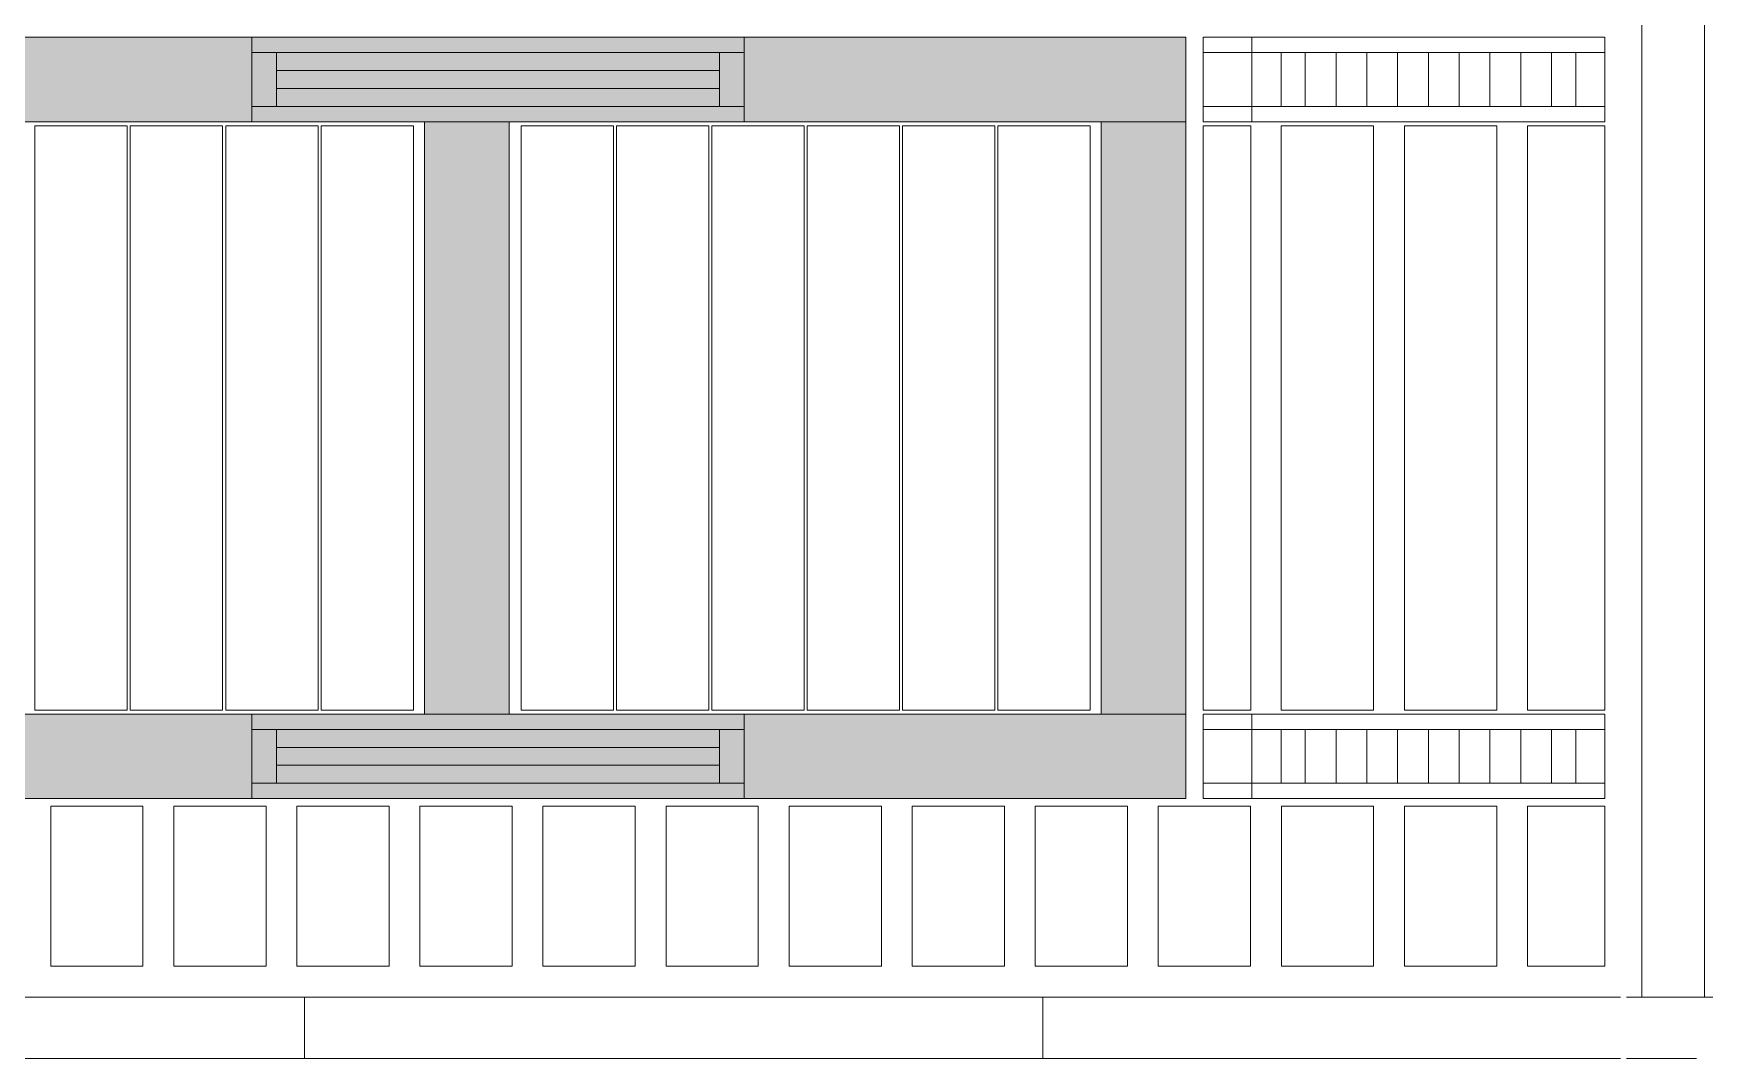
# Model space of a CAD drawing. Header units: millimetres. Extents: x -962357 to -591296, y -223672 to 59420.
# Drawn here: x -831061 to -825629, y -149652 to -146319 of the extents above; entities that cross this region are included whole.
import ezdxf

# ---------------------------------------------------------------- set-up
doc = ezdxf.new("R2010")
doc.units = ezdxf.units.MM
doc.linetypes.add('DPA_Hidden 50', pattern=[3, 2, -1])
for name, color, linetype, lineweight in [('A-CLNG', 2, 'Continuous', 9), ('A-GLAZ-CURT', 2, 'Continuous', 9), ('A-GLAZ-CWMG', 2, 'Continuous', 9)]:
    doc.layers.add(name, color=color, linetype=linetype, lineweight=lineweight)

# ---------------------------------------------------------------- blocks, each defined once
blk = doc.blocks.new('DPA_CP_Metal Ceiling Panel - Vertical Panel with Gap-16017841-4160-01 UPPER PLATFORM LEVEL - REFLECTED CEILING PLAN')
at = {"layer": 'A-GLAZ-CURT'}
for p, q in [((-826206.9, 4749.5), (-826206.9, 4229)), ((-825955, 4749.5), (-826206.9, 4749.5)), ((-825955, 4749.5), (-826206.9, 4749.5)), ((-826206.9, 4749.5), (-826206.9, 4229)), ((-826206.9, 4229), (-826206.9, 4749.5)), ((-826206.9, 4749.5), (-825955, 4749.5)), ((-825955, 4749.5), (-825955, 4229)), ((-825955, 4229), (-825955, 4749.5)), ((-825955, 4749.5), (-825955, 4229)), ((-825955, 4229), (-826206.9, 4229)), ((-826206.9, 4229), (-825955, 4229)), ((-825955, 4229), (-826206.9, 4229))]:
    blk.add_line(p, q, dxfattribs=at)
blk = doc.blocks.new('DPA_CP_Metal Ceiling Panel - Vertical Panel with Gap-16017842-4160-01 UPPER PLATFORM LEVEL - REFLECTED CEILING PLAN')
at = {"layer": 'A-GLAZ-CURT'}
for p, q in [((-826606.9, 4749.5), (-826606.9, 4229)), ((-826306.9, 4749.5), (-826606.9, 4749.5)), ((-826306.9, 4749.5), (-826606.9, 4749.5)), ((-826606.9, 4749.5), (-826606.9, 4229)), ((-826606.9, 4229), (-826606.9, 4749.5)), ((-826606.9, 4749.5), (-826306.9, 4749.5)), ((-826306.9, 4749.5), (-826306.9, 4229)), ((-826306.9, 4229), (-826306.9, 4749.5)), ((-826306.9, 4749.5), (-826306.9, 4229)), ((-826306.9, 4229), (-826606.9, 4229)), ((-826606.9, 4229), (-826306.9, 4229)), ((-826306.9, 4229), (-826606.9, 4229))]:
    blk.add_line(p, q, dxfattribs=at)
blk = doc.blocks.new('DPA_CP_Metal Ceiling Luminaire2 - Linear Luminaire-14213450-4160-01 UPPER PLATFORM LEVEL - REFLECTED CEILING PLAN')
at = {"layer": 'A-GLAZ-CURT'}
for p, q in [((-827102.9, 6974), (-827102.9, 7249)), ((-827102.9, 7249), (-825955, 7249)), ((-827102.9, 7249), (-827102.9, 6974)), ((-825955, 7249), (-827102.9, 7249)), ((-827102.9, 7249), (-825955, 7249)), ((-825955, 7249), (-825955, 6974)), ((-825955, 6974), (-825955, 7249)), ((-827102.9, 7211.5), (-827102.9, 6974)), ((-827102.9, 7199), (-825955, 7199)), ((-825955, 7211.5), (-825955, 6974)), ((-827102.9, 7024), (-825955, 7024)), ((-825955, 6974), (-827102.9, 6974)), ((-825955, 6974), (-827102.9, 6974)), ((-827102.9, 6974), (-825955, 6974))]:
    blk.add_line(p, q, dxfattribs=at)
at = {"layer": 'A-GLAZ-CURT', "linetype": 'DPA_Hidden 50'}
for p, q in [((-827007.9, 7199), (-827007.9, 7024)), ((-826929, 7199), (-826929, 7024)), ((-826829, 7199), (-826829, 7024)), ((-826729, 7199), (-826729, 7024)), ((-826629, 7199), (-826629, 7024)), ((-826529, 7199), (-826529, 7024)), ((-826429, 7199), (-826429, 7024)), ((-826329, 7199), (-826329, 7024)), ((-826229, 7199), (-826229, 7024)), ((-826129, 7199), (-826129, 7024)), ((-826050, 7199), (-826050, 7024))]:
    blk.add_line(p, q, dxfattribs=at)
blk = doc.blocks.new('DPA_CP_Metal Ceiling Panel1 - Horizontal with Gap-13925214-4160-01 UPPER PLATFORM LEVEL - REFLECTED CEILING PLAN')
at = {"layer": 'A-GLAZ-CURT'}
for p, q in [((-827260.9, 6974), (-827260.9, 7249)), ((-827260.9, 6974), (-827260.9, 7249)), ((-827260.9, 7249), (-827102.9, 7249)), ((-827260.9, 7249), (-827102.9, 7249)), ((-827260.9, 6974), (-827260.9, 7249)), ((-827102.9, 6974), (-827102.9, 7249)), ((-827102.9, 7249), (-827102.9, 6974)), ((-827102.9, 7249), (-827102.9, 6974)), ((-827260.9, 7199), (-827102.9, 7199)), ((-827260.9, 7024), (-827102.9, 7024)), ((-827260.9, 6974), (-827102.9, 6974)), ((-827102.9, 6974), (-827260.9, 6974)), ((-827102.9, 6974), (-827260.9, 6974))]:
    blk.add_line(p, q, dxfattribs=at)
blk = doc.blocks.new('DPA_CP_Metal Ceiling Panel - Vertical Panel with Gap-14213442-4160-01 UPPER PLATFORM LEVEL - REFLECTED CEILING PLAN')
at = {"layer": 'A-GLAZ-CURT'}
for p, q in [((-826206.9, 9174), (-826206.9, 7274)), ((-825955, 9174), (-826206.9, 9174)), ((-825955, 9174), (-826206.9, 9174)), ((-826206.9, 9174), (-826206.9, 7274)), ((-826206.9, 7274), (-826206.9, 9174)), ((-826206.9, 9174), (-825955, 9174)), ((-825955, 9174), (-825955, 7274)), ((-825955, 7274), (-825955, 9174)), ((-825955, 9174), (-825955, 7274)), ((-825955, 7274), (-826206.9, 7274)), ((-826206.9, 7274), (-825955, 7274)), ((-825955, 7274), (-826206.9, 7274))]:
    blk.add_line(p, q, dxfattribs=at)
blk = doc.blocks.new('DPA_CP_Metal Ceiling Panel - Vertical Panel with Gap-10859825-4160-01 UPPER PLATFORM LEVEL - REFLECTED CEILING PLAN')
at = {"layer": 'A-GLAZ-CURT'}
for p, q in [((-744457, 6961.5), (-744457, 5061.5)), ((-744157, 6961.5), (-744457, 6961.5)), ((-744157, 6961.5), (-744457, 6961.5)), ((-744457, 6961.5), (-744457, 5061.5)), ((-744457, 5061.5), (-744457, 6961.5)), ((-744457, 6961.5), (-744157, 6961.5)), ((-744157, 6961.5), (-744157, 5061.5)), ((-744157, 5061.5), (-744157, 6961.5)), ((-744157, 6961.5), (-744157, 5061.5)), ((-744157, 5061.5), (-744457, 5061.5)), ((-744457, 5061.5), (-744157, 5061.5)), ((-744157, 5061.5), (-744457, 5061.5))]:
    blk.add_line(p, q, dxfattribs=at)
blk = doc.blocks.new('System Panel - DPA-AR_Metal Ceiling Rectangular Panel-13139259-4160-01 UPPER PLATFORM LEVEL - REFLECTED CEILING PLAN')
at = {"layer": 'A-GLAZ-CURT'}
for p, q in [((-741107.4, 4129), (-743507.4, 4129)), ((-743507.4, 4129), (-743507.4, 3929)), ((-743507.4, 3929), (-743507.4, 4129)), ((-743507.4, 4129), (-741107.4, 4129)), ((-741107.4, 3929), (-741107.4, 4129)), ((-741107.4, 4129), (-741107.4, 3929)), ((-743507.4, 3929), (-741107.4, 3929)), ((-741107.4, 3929), (-743507.4, 3929))]:
    blk.add_line(p, q, dxfattribs=at)
blk = doc.blocks.new('System Panel - DPA-AR_Metal Ceiling Rectangular Panel-V27-4160-01 UPPER PLATFORM LEVEL - REFLECTED CEILING PLAN')
at = {"layer": 'A-GLAZ-CURT'}
for p, q in [((-825905, 4129), (-827782.3, 4129)), ((-827782.3, 4129), (-827782.3, 3929)), ((-827782.3, 3929), (-827782.3, 4129)), ((-827782.3, 4129), (-825905, 4129)), ((-825657.3, 4129), (-825885, 4129)), ((-825885, 4129), (-825657.3, 4129)), ((-827782.3, 3929), (-825905, 3929)), ((-825905, 3929), (-827782.3, 3929)), ((-825885, 3929), (-825657.4, 3929)), ((-825657.4, 3929), (-825885, 3929))]:
    blk.add_line(p, q, dxfattribs=at)
blk = doc.blocks.new('DPA_CP_Metal Ceiling Panel - Vertical Panel with Gap-13925077-4160-01 UPPER PLATFORM LEVEL - REFLECTED CEILING PLAN')
at = {"layer": 'A-GLAZ-CURT'}
for p, q in [((-841007.3, 6961.5), (-841007.3, 5061.5)), ((-840852.9, 6961.5), (-841007.3, 6961.5)), ((-840852.9, 6961.5), (-841007.3, 6961.5)), ((-841007.3, 6961.5), (-841007.3, 5061.5)), ((-841007.3, 5061.5), (-841007.3, 6961.5)), ((-841007.3, 6961.5), (-840852.9, 6961.5)), ((-840852.9, 6961.5), (-840852.9, 5061.5)), ((-840852.9, 5061.5), (-840852.9, 6961.5)), ((-840852.9, 6961.5), (-840852.9, 5061.5)), ((-840852.9, 5061.5), (-841007.3, 5061.5)), ((-841007.3, 5061.5), (-840852.9, 5061.5)), ((-840852.9, 5061.5), (-841007.3, 5061.5))]:
    blk.add_line(p, q, dxfattribs=at)
blk = doc.blocks.new('DPA_CP_Metal Ceiling Air Supply1 - Linear Diffuser Air Supply-V52-4160-01 UPPER PLATFORM LEVEL - REFLECTED CEILING PLAN')
at = {"layer": 'A-GLAZ-CURT'}
for p, q in [((-839353.2, 6974), (-839353.2, 7249)), ((-839353.2, 7249), (-837753.2, 7249)), ((-839353.2, 6974), (-839353.2, 7249)), ((-839353.2, 7249), (-837753.2, 7249)), ((-839353.2, 7249), (-837753.2, 7249)), ((-837753.2, 6974), (-837753.2, 7249)), ((-837753.2, 7249), (-837753.2, 6974)), ((-837753.2, 7199), (-839353.2, 7199)), ((-839273.2, 7199), (-839273.2, 7024)), ((-837833.2, 7199), (-837833.2, 7024)), ((-837753.2, 7024), (-839353.2, 7024)), ((-839353.2, 6974), (-837753.2, 6974)), ((-837753.2, 6974), (-839353.2, 6974)), ((-837753.2, 6974), (-839353.2, 6974))]:
    blk.add_line(p, q, dxfattribs=at)
at = {"layer": 'A-GLAZ-CURT', "linetype": 'DPA_Hidden 50'}
for p, q in [((-837833.2, 7140.7), (-839273.2, 7140.7)), ((-837833.2, 7082.4), (-839273.2, 7082.4))]:
    blk.add_line(p, q, dxfattribs=at)
blk = doc.blocks.new('Rectangular Mullion - 200mm Square-13918233-4160-01 UPPER PLATFORM LEVEL - REFLECTED CEILING PLAN')
at = {"layer": 'A-GLAZ-CWMG'}
blk.add_hatch(color=256, dxfattribs=at).paths.add_polyline_path([(-827369, 4774), (-827316.9, 4774), (-827316.9, 5049), (-829653.9, 5049), (-829653.9, 4774), (-828095.3, 4774)])
for p, q in [((-829653.9, 5049), (-827316.9, 5049)), ((-829653.9, 5049), (-827316.9, 5049)), ((-827316.9, 4774), (-827316.9, 5049)), ((-827316.9, 5049), (-827316.9, 4774)), ((-827316.9, 4774), (-829653.9, 4774)), ((-829653.9, 4774), (-827316.9, 4774))]:
    blk.add_line(p, q, dxfattribs=at)
blk = doc.blocks.new('Rectangular Mullion - 200mm Square-13922674-4160-01 UPPER PLATFORM LEVEL - REFLECTED CEILING PLAN')
at = {"layer": 'A-GLAZ-CWMG'}
blk.add_hatch(color=256, dxfattribs=at).paths.add_polyline_path([(-840513.9, 5049), (-840513.9, 6974), (-840788.9, 6974), (-840788.9, 5049)])
for p, q in [((-840788.9, 6974), (-840513.9, 6974)), ((-840513.9, 6974), (-840788.9, 6974)), ((-840788.9, 5049), (-840788.9, 6974)), ((-840788.9, 6974), (-840788.9, 5049)), ((-840513.9, 6974), (-840513.9, 5049)), ((-840513.9, 6974), (-840513.9, 5049)), ((-840788.9, 5049), (-840513.9, 5049)), ((-840513.9, 5049), (-840788.9, 5049))]:
    blk.add_line(p, q, dxfattribs=at)
blk = doc.blocks.new('Rectangular Mullion - 200mm Square-13918234-4160-01 UPPER PLATFORM LEVEL - REFLECTED CEILING PLAN')
at = {"layer": 'A-GLAZ-CWMG'}
blk.add_hatch(color=256, dxfattribs=at).paths.add_polyline_path([(-838451.9, 4774), (-836252.4, 4774), (-836252.4, 5049), (-838451.9, 5049)])
for p, q in [((-838451.9, 5049), (-836252.4, 5049)), ((-838451.9, 5049), (-836252.4, 5049)), ((-836252.4, 4774), (-838451.9, 4774)), ((-838451.9, 4774), (-836252.4, 4774))]:
    blk.add_line(p, q, dxfattribs=at)
blk = doc.blocks.new('Rectangular Mullion - 200mm Square-13918235-4160-01 UPPER PLATFORM LEVEL - REFLECTED CEILING PLAN')
at = {"layer": 'A-GLAZ-CWMG'}
blk.add_hatch(color=256, dxfattribs=at).paths.add_polyline_path([(-838991.1, 4774), (-838451.9, 4774), (-838451.9, 5049), (-840788.9, 5049), (-840788.9, 4774)])
for p, q in [((-840788.9, 4774), (-840788.9, 5049)), ((-840788.9, 5049), (-840788.9, 4774)), ((-840788.9, 5049), (-838451.9, 5049)), ((-840788.9, 5049), (-838451.9, 5049)), ((-838451.9, 4774), (-840788.9, 4774)), ((-840788.9, 4774), (-838451.9, 4774))]:
    blk.add_line(p, q, dxfattribs=at)
blk = doc.blocks.new('Rectangular Mullion - 200mm Square-13922672-4160-01 UPPER PLATFORM LEVEL - REFLECTED CEILING PLAN')
at = {"layer": 'A-GLAZ-CWMG'}
blk.add_hatch(color=256, dxfattribs=at).paths.add_polyline_path([(-836114.9, 5049), (-836114.9, 6974), (-836389.9, 6974), (-836389.9, 5049)])
for p, q in [((-836114.9, 6974), (-836389.9, 6974)), ((-836389.9, 6974), (-836114.9, 6974)), ((-836389.9, 5049), (-836389.9, 6974)), ((-836389.9, 5049), (-836389.9, 6974)), ((-836114.9, 6974), (-836114.9, 5049)), ((-836114.9, 5049), (-836114.9, 6974)), ((-836114.9, 5049), (-836389.9, 5049)), ((-836389.9, 5049), (-836114.9, 5049))]:
    blk.add_line(p, q, dxfattribs=at)
blk = doc.blocks.new('*U329')
at = {"layer": 'A-CLNG'}
for p, q in [((-81152.6, 6313), (-81152.6, 548)), ((-81152.6, 548), (-81152.6, 6313)), ((-80948.9, 6313), (-80948.9, 548)), ((-80948.9, 548), (-80948.9, 6313)), ((-80948.9, 548), (-80948.9, 6313)), ((-80948.9, 6313), (-80948.9, 548)), ((-86075.6, 3380.5), (-86375.6, 3380.5)), ((-86375.6, 3380.5), (-86375.6, 1480.5)), ((-86375.6, 1480.5), (-86375.6, 3380.5)), ((-86375.6, 3380.5), (-86075.6, 3380.5)), ((-86075.6, 1480.5), (-86075.6, 3380.5)), ((-86075.6, 3380.5), (-86075.6, 1480.5)), ((-85765.6, 3380.5), (-86065.6, 3380.5)), ((-86065.6, 3380.5), (-86065.6, 1480.5)), ((-86065.6, 1480.5), (-86065.6, 3380.5)), ((-86065.6, 3380.5), (-85765.6, 3380.5)), ((-85765.6, 1480.5), (-85765.6, 3380.5)), ((-85765.6, 3380.5), (-85765.6, 1480.5)), ((-85455.6, 3380.5), (-85755.6, 3380.5)), ((-85755.6, 3380.5), (-85755.6, 1480.5)), ((-85755.6, 1480.5), (-85755.6, 3380.5)), ((-85755.6, 3380.5), (-85455.6, 3380.5)), ((-85455.6, 1480.5), (-85455.6, 3380.5)), ((-85455.6, 3380.5), (-85455.6, 1480.5)), ((-85145.6, 3380.5), (-85445.6, 3380.5)), ((-85445.6, 3380.5), (-85445.6, 1480.5)), ((-85445.6, 1480.5), (-85445.6, 3380.5)), ((-85445.6, 3380.5), (-85145.6, 3380.5)), ((-85145.6, 1480.5), (-85145.6, 3380.5)), ((-85145.6, 3380.5), (-85145.6, 1480.5)), ((-84495.6, 3380.5), (-84795.6, 3380.5)), ((-84795.6, 3380.5), (-84795.6, 1480.5)), ((-84795.6, 1480.5), (-84795.6, 3380.5)), ((-84795.6, 3380.5), (-84495.6, 3380.5)), ((-84495.6, 1480.5), (-84495.6, 3380.5)), ((-84495.6, 3380.5), (-84495.6, 1480.5)), ((-84185.6, 3380.5), (-84485.6, 3380.5)), ((-84485.6, 3380.5), (-84485.6, 1480.5)), ((-84485.6, 1480.5), (-84485.6, 3380.5)), ((-84485.6, 3380.5), (-84185.6, 3380.5)), ((-84185.6, 1480.5), (-84185.6, 3380.5)), ((-84185.6, 3380.5), (-84185.6, 1480.5)), ((-83875.6, 3380.5), (-84175.6, 3380.5)), ((-84175.6, 3380.5), (-84175.6, 1480.5)), ((-84175.6, 1480.5), (-84175.6, 3380.5)), ((-84175.6, 3380.5), (-83875.6, 3380.5)), ((-83875.6, 1480.5), (-83875.6, 3380.5)), ((-83875.6, 3380.5), (-83875.6, 1480.5)), ((-83565.6, 3380.5), (-83865.6, 3380.5)), ((-83865.6, 3380.5), (-83865.6, 1480.5)), ((-83865.6, 1480.5), (-83865.6, 3380.5)), ((-83865.6, 3380.5), (-83565.6, 3380.5)), ((-83565.6, 1480.5), (-83565.6, 3380.5)), ((-83565.6, 3380.5), (-83565.6, 1480.5)), ((-83255.6, 3380.5), (-83555.6, 3380.5)), ((-83555.6, 3380.5), (-83555.6, 1480.5)), ((-83555.6, 1480.5), (-83555.6, 3380.5)), ((-83555.6, 3380.5), (-83255.6, 3380.5)), ((-83255.6, 1480.5), (-83255.6, 3380.5)), ((-83255.6, 3380.5), (-83255.6, 1480.5)), ((-82945.6, 3380.5), (-83245.6, 3380.5)), ((-83245.6, 3380.5), (-83245.6, 1480.5)), ((-83245.6, 1480.5), (-83245.6, 3380.5)), ((-83245.6, 3380.5), (-82945.6, 3380.5)), ((-82945.6, 1480.5), (-82945.6, 3380.5)), ((-82945.6, 3380.5), (-82945.6, 1480.5)), ((-86375.6, 1480.5), (-86075.6, 1480.5)), ((-86075.6, 1480.5), (-86375.6, 1480.5)), ((-86065.6, 1480.5), (-85765.6, 1480.5)), ((-85765.6, 1480.5), (-86065.6, 1480.5)), ((-85755.6, 1480.5), (-85455.6, 1480.5)), ((-85455.6, 1480.5), (-85755.6, 1480.5)), ((-85445.6, 1480.5), (-85145.6, 1480.5)), ((-85145.6, 1480.5), (-85445.6, 1480.5)), ((-84795.6, 1480.5), (-84495.6, 1480.5)), ((-84495.6, 1480.5), (-84795.6, 1480.5)), ((-84485.6, 1480.5), (-84185.6, 1480.5)), ((-84185.6, 1480.5), (-84485.6, 1480.5)), ((-84175.6, 1480.5), (-83875.6, 1480.5)), ((-83875.6, 1480.5), (-84175.6, 1480.5)), ((-83865.6, 1480.5), (-83565.6, 1480.5)), ((-83565.6, 1480.5), (-83865.6, 1480.5)), ((-83555.6, 1480.5), (-83255.6, 1480.5)), ((-83255.6, 1480.5), (-83555.6, 1480.5)), ((-83245.6, 1480.5), (-82945.6, 1480.5)), ((-82945.6, 1480.5), (-83245.6, 1480.5)), ((-81152.6, 548), (-80948.9, 548)), ((-80948.9, 548), (-81152.6, 548)), ((-80948.9, 548), (-77470.9, 548)), ((-77470.9, 548), (-80948.9, 548))]:
    blk.add_line(p, q, dxfattribs=at)
at = {"layer": 'A-GLAZ-CURT'}
for name, p in [('DPA_CP_Metal Ceiling Air Supply1 - Linear Diffuser Air Supply-V52-4160-01 UPPER PLATFORM LEVEL - REFLECTED CEILING PLAN', (753682.4, -3581)), ('DPA_CP_Metal Ceiling Panel1 - Horizontal with Gap-13925214-4160-01 UPPER PLATFORM LEVEL - REFLECTED CEILING PLAN', (744682.4, -3581)), ('DPA_CP_Metal Ceiling Luminaire2 - Linear Luminaire-14213450-4160-01 UPPER PLATFORM LEVEL - REFLECTED CEILING PLAN', (744682.4, -3581)), ('DPA_CP_Metal Ceiling Panel - Vertical Panel with Gap-13925077-4160-01 UPPER PLATFORM LEVEL - REFLECTED CEILING PLAN', (758428.8, -3581)), ('DPA_CP_Metal Ceiling Panel - Vertical Panel with Gap-10859825-4160-01 UPPER PLATFORM LEVEL - REFLECTED CEILING PLAN', (662132.4, -3581)), ('DPA_CP_Metal Ceiling Panel - Vertical Panel with Gap-10859825-4160-01 UPPER PLATFORM LEVEL - REFLECTED CEILING PLAN', (662532.4, -3581)), ('DPA_CP_Metal Ceiling Panel - Vertical Panel with Gap-14213442-4160-01 UPPER PLATFORM LEVEL - REFLECTED CEILING PLAN', (744682.4, -5793.5)), ('DPA_CP_Metal Ceiling Air Supply1 - Linear Diffuser Air Supply-V52-4160-01 UPPER PLATFORM LEVEL - REFLECTED CEILING PLAN', (753682.4, -5781)), ('DPA_CP_Metal Ceiling Panel1 - Horizontal with Gap-13925214-4160-01 UPPER PLATFORM LEVEL - REFLECTED CEILING PLAN', (744682.4, -5781)), ('DPA_CP_Metal Ceiling Luminaire2 - Linear Luminaire-14213450-4160-01 UPPER PLATFORM LEVEL - REFLECTED CEILING PLAN', (744682.4, -5781)), ('DPA_CP_Metal Ceiling Panel - Vertical Panel with Gap-16017842-4160-01 UPPER PLATFORM LEVEL - REFLECTED CEILING PLAN', (740282.4, -3581)), ('DPA_CP_Metal Ceiling Panel - Vertical Panel with Gap-16017842-4160-01 UPPER PLATFORM LEVEL - REFLECTED CEILING PLAN', (740682.4, -3581)), ('DPA_CP_Metal Ceiling Panel - Vertical Panel with Gap-16017842-4160-01 UPPER PLATFORM LEVEL - REFLECTED CEILING PLAN', (741082.4, -3581)), ('DPA_CP_Metal Ceiling Panel - Vertical Panel with Gap-16017842-4160-01 UPPER PLATFORM LEVEL - REFLECTED CEILING PLAN', (741482.4, -3581)), ('DPA_CP_Metal Ceiling Panel - Vertical Panel with Gap-16017842-4160-01 UPPER PLATFORM LEVEL - REFLECTED CEILING PLAN', (741882.4, -3581)), ('DPA_CP_Metal Ceiling Panel - Vertical Panel with Gap-16017842-4160-01 UPPER PLATFORM LEVEL - REFLECTED CEILING PLAN', (742282.4, -3581)), ('DPA_CP_Metal Ceiling Panel - Vertical Panel with Gap-16017842-4160-01 UPPER PLATFORM LEVEL - REFLECTED CEILING PLAN', (742682.4, -3581)), ('DPA_CP_Metal Ceiling Panel - Vertical Panel with Gap-16017842-4160-01 UPPER PLATFORM LEVEL - REFLECTED CEILING PLAN', (743082.4, -3581)), ('DPA_CP_Metal Ceiling Panel - Vertical Panel with Gap-16017842-4160-01 UPPER PLATFORM LEVEL - REFLECTED CEILING PLAN', (743482.4, -3581)), ('DPA_CP_Metal Ceiling Panel - Vertical Panel with Gap-16017842-4160-01 UPPER PLATFORM LEVEL - REFLECTED CEILING PLAN', (743882.4, -3581)), ('DPA_CP_Metal Ceiling Panel - Vertical Panel with Gap-16017842-4160-01 UPPER PLATFORM LEVEL - REFLECTED CEILING PLAN', (744282.4, -3581)), ('DPA_CP_Metal Ceiling Panel - Vertical Panel with Gap-16017842-4160-01 UPPER PLATFORM LEVEL - REFLECTED CEILING PLAN', (744682.4, -3581)), ('DPA_CP_Metal Ceiling Panel - Vertical Panel with Gap-16017841-4160-01 UPPER PLATFORM LEVEL - REFLECTED CEILING PLAN', (744682.4, -3581)), ('System Panel - DPA-AR_Metal Ceiling Rectangular Panel-13139259-4160-01 UPPER PLATFORM LEVEL - REFLECTED CEILING PLAN', (655607.4, -3581)), ('System Panel - DPA-AR_Metal Ceiling Rectangular Panel-13139259-4160-01 UPPER PLATFORM LEVEL - REFLECTED CEILING PLAN', (658007.4, -3581)), ('System Panel - DPA-AR_Metal Ceiling Rectangular Panel-V27-4160-01 UPPER PLATFORM LEVEL - REFLECTED CEILING PLAN', (744682.4, -3581))]:
    blk.add_blockref(name, p, dxfattribs=at)
at = {"layer": 'A-GLAZ-CWMG', "rotation": 180}
for name in ['Rectangular Mullion - 200mm Square-13918234-4160-01 UPPER PLATFORM LEVEL - REFLECTED CEILING PLAN', 'Rectangular Mullion - 200mm Square-13918235-4160-01 UPPER PLATFORM LEVEL - REFLECTED CEILING PLAN', 'Rectangular Mullion - 200mm Square-13922674-4160-01 UPPER PLATFORM LEVEL - REFLECTED CEILING PLAN']:
    blk.add_blockref(name, (-923423.5, 8442.1), dxfattribs=at)
at = {"layer": 'A-GLAZ-CWMG'}
for name, p in [('Rectangular Mullion - 200mm Square-13922672-4160-01 UPPER PLATFORM LEVEL - REFLECTED CEILING PLAN', (751280.9, -3581)), ('Rectangular Mullion - 200mm Square-13918234-4160-01 UPPER PLATFORM LEVEL - REFLECTED CEILING PLAN', (751280.9, -3581)), ('Rectangular Mullion - 200mm Square-13918233-4160-01 UPPER PLATFORM LEVEL - REFLECTED CEILING PLAN', (744682.4, -3581))]:
    blk.add_blockref(name, p, dxfattribs=at)

msp = doc.modelspace()

# ---------------------------------------------------------------- block references
msp.add_blockref('*U329', (-744680, -150000))

doc.saveas('drawing.dxf')
